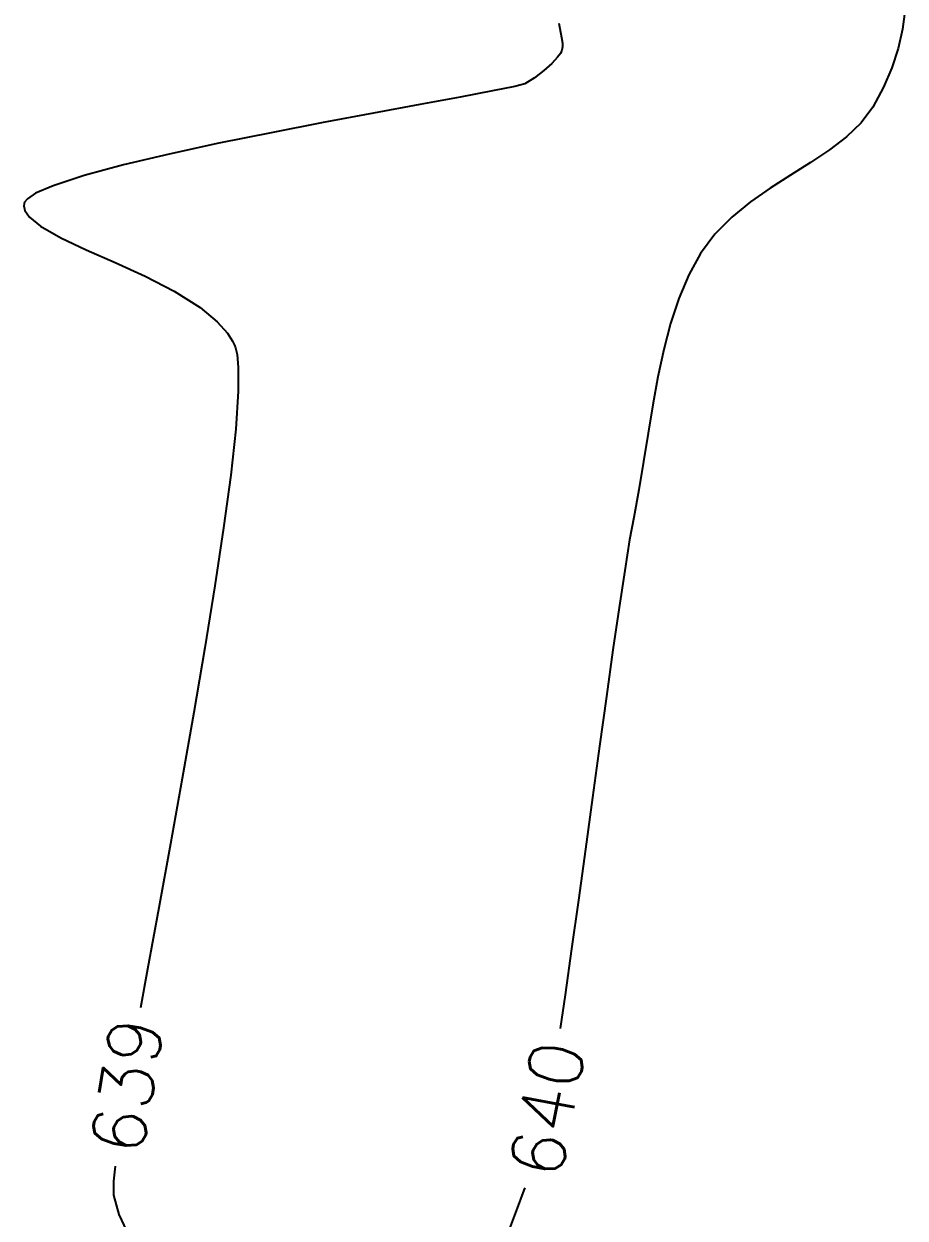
# Model space of a CAD drawing. Header units: feet. Extents: x 26064 to 27719, y 16802 to 28989.
# Drawn here: x 27647.3 to 27687.2, y 17768.4 to 17822.4 of the extents above; entities that cross this region are included whole.
import ezdxf

# ---------------------------------------------------------------- set-up
doc = ezdxf.new("R2010")
doc.units = ezdxf.units.FT
doc.header["$LTSCALE"] = 50
doc.header["$MEASUREMENT"] = 0
doc.linetypes.add('HIDDEN', pattern=[0.375, 0.25, -0.125])
doc.linetypes.add('HIDN25', pattern=[0.0938, 0.0625, -0.0313])
doc.layers.add('CONT-MJR', color=160, linetype='HIDDEN')
doc.layers.add('CONT-MNR', color=55, linetype='HIDN25')
doc.styles.add('l60', font='simplex', dxfattribs={"height": 2.4})

msp = doc.modelspace()

# ---------------------------------------------------------------- linework, layer by layer
at = {"layer": 'CONT-MJR', "color": 7}
for p, q in [((27687.21509, 17823.09903, 640), (27687.0936, 17822.19807, 640)), ((27687.0936, 17822.19807, 640), (27686.89945, 17821.31985, 640)), ((27686.89945, 17821.31985, 640), (27686.61998, 17820.44823, 640)), ((27686.61998, 17820.44823, 640), (27686.24252, 17819.56708, 640)), ((27686.24252, 17819.56708, 640), (27685.75439, 17818.66028, 640)), ((27685.75439, 17818.66028, 640), (27685.23326, 17817.95956, 640)), ((27685.23326, 17817.95956, 640), (27684.56781, 17817.32347, 640)), ((27684.56781, 17817.32347, 640), (27683.79057, 17816.73109, 640)), ((27683.79057, 17816.73109, 640), (27682.93406, 17816.16153, 640)), ((27682.93406, 17816.16153, 640), (27682.03081, 17815.59388, 640)), ((27682.03081, 17815.59388, 640), (27681.11334, 17815.00724, 640)), ((27681.11334, 17815.00724, 640), (27680.21417, 17814.38069, 640)), ((27680.21417, 17814.38069, 640), (27679.36583, 17813.69334, 640)), ((27679.36583, 17813.69334, 640), (27678.60084, 17812.92427, 640)), ((27678.60084, 17812.92427, 640), (27677.95172, 17812.05259, 640)), ((27677.95172, 17812.05259, 640), (27677.41924, 17811.07617, 640)), ((27677.41924, 17811.07617, 640), (27676.97361, 17810.01574, 640)), ((27676.97361, 17810.01574, 640), (27676.60143, 17808.88459, 640)), ((27676.60143, 17808.88459, 640), (27676.28935, 17807.69604, 640)), ((27676.28935, 17807.69604, 640), (27676.02399, 17806.46339, 640)), ((27676.02399, 17806.46339, 640), (27675.79199, 17805.19996, 640)), ((27675.79199, 17805.19996, 640), (27675.57998, 17803.91905, 640)), ((27675.57998, 17803.91905, 640), (27675.37458, 17802.63398, 640)), ((27675.37458, 17802.63398, 640), (27675.16243, 17801.35805, 640)), ((27675.16243, 17801.35805, 640), (27674.93016, 17800.10458, 640)), ((27674.93016, 17800.10458, 640), (27674.74536, 17799.0829, 640)), ((27674.74536, 17799.0829, 640), (27674.52384, 17797.70548, 640)), ((27674.52384, 17797.70548, 640), (27674.27135, 17796.02814, 640)), ((27674.27135, 17796.02814, 640), (27673.99365, 17794.10666, 640)), ((27673.99365, 17794.10666, 640), (27673.6965, 17791.99688, 640)), ((27673.6965, 17791.99688, 640), (27673.38564, 17789.75459, 640)), ((27673.38564, 17789.75459, 640), (27673.06685, 17787.43559, 640)), ((27673.06685, 17787.43559, 640), (27672.74586, 17785.09571, 640)), ((27672.74586, 17785.09571, 640), (27672.42844, 17782.79074, 640)), ((27672.42844, 17782.79074, 640), (27672.12034, 17780.5765, 640)), ((27672.12034, 17780.5765, 640), (27671.82732, 17778.50878, 640)), ((27671.82732, 17778.50878, 640), (27671.60371, 17776.97634, 640)), ((27669.96434, 17769.66153, 640), (27669.60922, 17768.73056, 640)), ((27670.00557, 17769.77661, 640), (27669.96434, 17769.66153, 640)), ((27669.60922, 17768.73056, 640), (27669.26498, 17767.81359, 640))]:
    msp.add_line(p, q, dxfattribs=at)
at = {"layer": 'CONT-MNR', "color": 7, "extrusion": (0.980627, 0.195883, 0)}
msp.add_line((27671.53641, 17822.47209, 639), (27671.66617, 17821.82248, 639), dxfattribs=at)
at = {"layer": 'CONT-MNR', "color": 7}
for p, q in [((27671.66617, 17821.82248, 639), (27671.71232, 17821.56138, 639)), ((27671.68358, 17821.24034, 639), (27671.61633, 17821.09033, 639)), ((27660.87708, 17817.97164, 639), (27658.51569, 17817.5123, 639)), ((27656.16079, 17817.03263, 639), (27653.90473, 17816.54281, 639)), ((27653.90473, 17816.54281, 639), (27651.83985, 17816.05304, 639)), ((27650.05849, 17815.57351, 639), (27648.65302, 17815.1144, 639)), ((27648.65302, 17815.1144, 639), (27647.86133, 17814.76867, 639)), ((27647.33911, 17814.29823, 639), (27647.3311, 17814.1965, 639)), ((27647.36516, 17814.37202, 639), (27647.33911, 17814.29823, 639)), ((27656.97711, 17807.48141, 639), (27657.03442, 17806.88259, 639)), ((27657.03259, 17805.81756, 639), (27656.91674, 17804.10301, 639)), ((27656.69046, 17802.02113, 639), (27656.37065, 17799.63465, 639)), ((27655.9742, 17797.00629, 639), (27655.518, 17794.19878, 639)), ((27652.93177, 17779.66921, 639), (27652.61665, 17777.91214, 639)), ((27651.62779, 17768.57001, 639), (27651.97464, 17767.82316, 639))]:
    msp.add_line(p, q, dxfattribs=at)
at = {"layer": 'CONT-MNR', "color": 7, "extrusion": (0.984384, -0.176037, 0)}
msp.add_line((27671.7105, 17821.3909, 639), (27671.68358, 17821.24034, 639), dxfattribs=at)
at = {"layer": 'CONT-MNR', "color": 7, "extrusion": (0.999944, -0.010624, 0)}
msp.add_line((27671.71232, 17821.56138, 639), (27671.7105, 17821.3909, 639), dxfattribs=at)
at = {"layer": 'CONT-MNR', "color": 7, "extrusion": (0.721707, -0.692199, 0)}
msp.add_line((27671.48384, 17820.92438, 639), (27671.2212, 17820.65054, 639), dxfattribs=at)
at = {"layer": 'CONT-MNR', "color": 7, "extrusion": (0.78148, -0.62393, 0)}
msp.add_line((27671.61633, 17821.09033, 639), (27671.48384, 17820.92438, 639), dxfattribs=at)
at = {"layer": 'CONT-MNR', "color": 7, "extrusion": (0.616105, -0.787664, 0)}
msp.add_line((27670.86418, 17820.32365, 639), (27670.44855, 17819.99855, 639), dxfattribs=at)
at = {"layer": 'CONT-MNR', "color": 7, "extrusion": (-0.6753, 0.737544, 0)}
msp.add_line((27671.2212, 17820.65054, 639), (27670.86418, 17820.32365, 639), dxfattribs=at)
at = {"layer": 'CONT-MNR', "color": 7, "extrusion": (0.258515, -0.966007, 0)}
msp.add_line((27670.0101, 17819.73009, 639), (27669.54911, 17819.60673, 639), dxfattribs=at)
at = {"layer": 'CONT-MNR', "color": 7, "extrusion": (-0.522184, 0.852833, 0)}
msp.add_line((27670.44855, 17819.99855, 639), (27670.0101, 17819.73009, 639), dxfattribs=at)
at = {"layer": 'CONT-MNR', "color": 7, "extrusion": (0.181527, -0.983386, 0)}
msp.add_line((27667.07667, 17819.12578, 639), (27665.24992, 17818.78857, 639), dxfattribs=at)
at = {"layer": 'CONT-MNR', "color": 7, "extrusion": (0.185355, -0.982672, 0)}
msp.add_line((27668.54052, 17819.40189, 639), (27667.07667, 17819.12578, 639), dxfattribs=at)
at = {"layer": 'CONT-MNR', "color": 7, "extrusion": (0.199028, -0.979994, 0)}
msp.add_line((27669.54911, 17819.60673, 639), (27668.54052, 17819.40189, 639), dxfattribs=at)
at = {"layer": 'CONT-MNR', "color": 7, "extrusion": (0.181961, -0.983306, 0)}
msp.add_line((27665.24992, 17818.78857, 639), (27663.1526, 17818.40046, 639), dxfattribs=at)
at = {"layer": 'CONT-MNR', "color": 7, "extrusion": (0.185189, -0.982703, 0)}
msp.add_line((27663.1526, 17818.40046, 639), (27660.87708, 17817.97164, 639), dxfattribs=at)
at = {"layer": 'CONT-MNR', "color": 7, "extrusion": (0.199593, -0.979879, 0)}
msp.add_line((27658.51569, 17817.5123, 639), (27656.16079, 17817.03263, 639), dxfattribs=at)
at = {"layer": 'CONT-MNR', "color": 7, "extrusion": (-0.259942, 0.965624, 0)}
msp.add_line((27651.83985, 17816.05304, 639), (27650.05849, 17815.57351, 639), dxfattribs=at)
at = {"layer": 'CONT-MNR', "color": 7, "extrusion": (0.55081, -0.834631, 0)}
msp.add_line((27647.86133, 17814.76867, 639), (27647.49267, 17814.52538, 639), dxfattribs=at)
at = {"layer": 'CONT-MNR', "color": 7, "extrusion": (0.768944, -0.639316, 0)}
msp.add_line((27647.49267, 17814.52538, 639), (27647.36516, 17814.37202, 639), dxfattribs=at)
at = {"layer": 'CONT-MNR', "color": 7, "extrusion": (0.977392, 0.211435, 0)}
msp.add_line((27647.3311, 17814.1965, 639), (27647.37497, 17813.99369, 639), dxfattribs=at)
at = {"layer": 'CONT-MNR', "color": 7, "extrusion": (0.829963, 0.557818, 0)}
msp.add_line((27647.37497, 17813.99369, 639), (27647.57914, 17813.68991, 639), dxfattribs=at)
at = {"layer": 'CONT-MNR', "color": 7, "extrusion": (-0.632951, -0.774192, 0)}
msp.add_line((27647.57914, 17813.68991, 639), (27648.07786, 17813.28218, 639), dxfattribs=at)
at = {"layer": 'CONT-MNR', "color": 7, "extrusion": (-0.493389, -0.869809, 0)}
msp.add_line((27648.07786, 17813.28218, 639), (27648.99713, 17812.76073, 639), dxfattribs=at)
at = {"layer": 'CONT-MNR', "color": 7, "extrusion": (-0.424807, -0.905284, 0)}
msp.add_line((27648.99713, 17812.76073, 639), (27650.15684, 17812.21654, 639), dxfattribs=at)
at = {"layer": 'CONT-MNR', "color": 7, "extrusion": (-0.404422, -0.914572, 0)}
msp.add_line((27650.15684, 17812.21654, 639), (27651.46236, 17811.63924, 639), dxfattribs=at)
at = {"layer": 'CONT-MNR', "color": 7, "extrusion": (-0.416061, -0.909337, 0)}
msp.add_line((27651.46236, 17811.63924, 639), (27652.81907, 17811.01848, 639), dxfattribs=at)
at = {"layer": 'CONT-MNR', "color": 7, "extrusion": (-0.456899, -0.889519, 0)}
msp.add_line((27652.81907, 17811.01848, 639), (27654.13236, 17810.34392, 639), dxfattribs=at)
at = {"layer": 'CONT-MNR', "color": 7, "extrusion": (-0.532175, -0.846634, 0)}
msp.add_line((27654.13236, 17810.34392, 639), (27655.3076, 17809.60519, 639), dxfattribs=at)
at = {"layer": 'CONT-MNR', "color": 7, "extrusion": (-0.638113, -0.769942, 0)}
msp.add_line((27655.3076, 17809.60519, 639), (27656.08482, 17808.96104, 639), dxfattribs=at)
at = {"layer": 'CONT-MNR', "color": 7, "extrusion": (0.750306, 0.661091, 0)}
msp.add_line((27656.08482, 17808.96104, 639), (27656.54087, 17808.44345, 639), dxfattribs=at)
at = {"layer": 'CONT-MNR', "color": 7, "extrusion": (0.842143, 0.539255, 0)}
msp.add_line((27656.54087, 17808.44345, 639), (27656.77313, 17808.08073, 639), dxfattribs=at)
at = {"layer": 'CONT-MNR', "color": 7, "extrusion": (0.896571, 0.442901, 0)}
msp.add_line((27656.77313, 17808.08073, 639), (27656.86547, 17807.89381, 639), dxfattribs=at)
at = {"layer": 'CONT-MNR', "color": 7, "extrusion": (0.936301, 0.351198, 0)}
msp.add_line((27656.86547, 17807.89381, 639), (27656.90895, 17807.7779, 639), dxfattribs=at)
at = {"layer": 'CONT-MNR', "color": 7, "extrusion": (0.974572, 0.224074, 0)}
msp.add_line((27656.90895, 17807.7779, 639), (27656.97711, 17807.48141, 639), dxfattribs=at)
at = {"layer": 'CONT-MNR', "color": 7, "extrusion": (0.999999, -0.001716, 0)}
msp.add_line((27657.03442, 17806.88259, 639), (27657.03259, 17805.81756, 639), dxfattribs=at)
at = {"layer": 'CONT-MNR', "color": 7, "extrusion": (0.994145, -0.108051, 0)}
msp.add_line((27656.91674, 17804.10301, 639), (27656.69046, 17802.02113, 639), dxfattribs=at)
at = {"layer": 'CONT-MNR', "color": 7, "extrusion": (0.988815, -0.149149, 0)}
msp.add_line((27656.37065, 17799.63465, 639), (27655.9742, 17797.00629, 639), dxfattribs=at)
at = {"layer": 'CONT-MNR', "color": 7, "extrusion": (0.985744, -0.168251, 0)}
msp.add_line((27655.518, 17794.19878, 639), (27655.01893, 17791.27484, 639), dxfattribs=at)
at = {"layer": 'CONT-MNR', "color": 7, "extrusion": (0.984807, -0.173651, 0)}
msp.add_line((27655.01893, 17791.27484, 639), (27654.49388, 17788.29718, 639), dxfattribs=at)
at = {"layer": 'CONT-MNR', "color": 7, "extrusion": (0.984196, -0.177082, 0)}
msp.add_line((27654.49388, 17788.29718, 639), (27653.95974, 17785.32855, 639), dxfattribs=at)
at = {"layer": 'CONT-MNR', "color": 7, "extrusion": (0.983892, -0.178761, 0)}
msp.add_line((27653.95974, 17785.32855, 639), (27653.43341, 17782.43165, 639), dxfattribs=at)
at = {"layer": 'CONT-MNR', "color": 7, "extrusion": (0.983909, -0.178671, 0)}
msp.add_line((27653.43341, 17782.43165, 639), (27652.93177, 17779.66921, 639), dxfattribs=at)
at = {"layer": 'CONT-MNR', "color": 7, "extrusion": (0.994152, -0.10799, 0)}
msp.add_line((27651.4588, 17770.74793, 639), (27651.38507, 17770.0692, 639), dxfattribs=at)
at = {"layer": 'CONT-MNR', "color": 7, "extrusion": (0.999998, 0.001856, 0)}
msp.add_line((27651.38507, 17770.0692, 639), (27651.38625, 17769.4307, 639), dxfattribs=at)
at = {"layer": 'CONT-MNR', "color": 7, "extrusion": (0.962806, 0.270195, 0)}
msp.add_line((27651.38625, 17769.4307, 639), (27651.62779, 17768.57001, 639), dxfattribs=at)

# ---------------------------------------------------------------- texts
at = {"layer": 'CONT-MJR', "color": 7, "style": 'l60'}
msp.add_text('640', height=2.4, rotation=79.260126, dxfattribs=at).set_placement((27671.62301, 17770.08052, 640))
at = {"layer": 'CONT-MNR', "color": 7, "style": 'l60'}
msp.add_text('639', height=2.4, rotation=80.656493, dxfattribs=at).set_placement((27652.68659, 17771.15398, 639))

doc.saveas('drawing.dxf')
